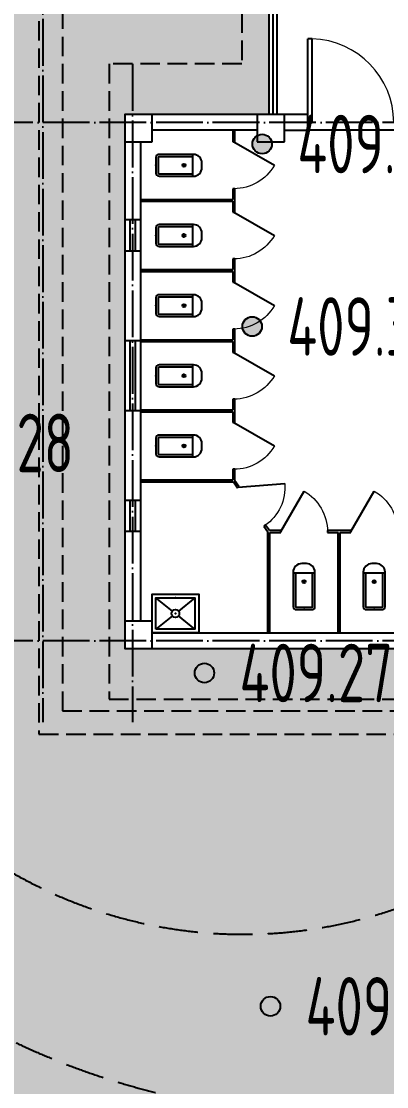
# Model space of a CAD drawing. Header units: millimetres. Extents: x 387826 to 388039216, y 3325062 to 3325368396.
# Drawn here: x 387573745 to 387578432, y 3324880601 to 3324894269 of the extents above; entities that cross this region are included whole.
import ezdxf
from ezdxf.enums import TextEntityAlignment as Align

# ---------------------------------------------------------------- set-up
doc = ezdxf.new("R2010")
doc.units = ezdxf.units.MM
doc.header["$LTSCALE"] = 1000
doc.header["$MEASUREMENT"] = 0
for name, pattern in [('000-Earth-MSCQ（不打印）$0$DASH', [0.35, 0.25, -0.1]), ('000-Earth-MSCQ（不打印）$0$DOTE', [2.42, 2, -0.2, 0.02, -0.2]), ('DASH', [0.35, 0.25, -0.1]), ('DOTE', [2.42, 2, -0.2, 0.02, -0.2])]:
    doc.linetypes.add(name, pattern=pattern)
for name, color, linetype in [('0 Plan-Building', 8, 'Continuous'), ('0 Plan-Building Line 1', 6, 'Continuous'), ('0 Plan-Building Line 2', 214, 'DASH'), ('0 Plan-Building 散水', 8, 'Continuous'), ('0 Plan-Building 轴线', 8, 'Continuous'), ('0 Plan-Green C2', 75, 'DASH'), ('0 Plan-Green Hatch', 76, 'Continuous'), ('0-SITE', 7, 'Continuous'), ('000-Earth-MSCQ（不打印）$0$0 Plan-Building', 8, 'Continuous'), ('000-Earth-MSCQ（不打印）$0$0 Plan-Building Line 1', 6, 'Continuous'), ('000-Earth-MSCQ（不打印）$0$0 Plan-Building Line 2', 214, '000-Earth-MSCQ（不打印）$0$DASH'), ('000-Earth-MSCQ（不打印）$0$0 Plan-Building 散水', 8, 'Continuous'), ('000-Earth-MSCQ（不打印）$0$0 Plan-Building 轴线', 8, 'Continuous'), ('000-Earth-MSCQ（不打印）$0$GCD', 251, 'Continuous')]:
    doc.layers.add(name, color=color, linetype=linetype)
doc.styles.add('000-Earth-MSCQ（不打印）$0$HZ', font='gbenor.shx', dxfattribs={"width": 0.8, "bigfont": 'hztxt.shx'})

# ---------------------------------------------------------------- blocks, each defined once
blk = doc.blocks.new('$TCHSYS$APDOOR2D')
blk.add_line((0.5, 0), (0, 0.866))
at = {"lineweight": 13}
blk.add_arc((0.5, 0), 1, 120, 180, dxfattribs=at)
blk = doc.blocks.new('A$C4CC85829')
at = {"layer": '0 Plan-Building'}
for p, q in [((8800, 100), (4125, 100)), ((9150, 100), (8800, 100)), ((8800, 100), (8800, -250)), ((9150, -250), (9150, 100)), ((8800, -100), (4125, -100)), ((6388, -100), (6388, -1388)), ((6413, -100), (6388, -100)), ((6413, -100), (6413, -1388)), ((7288, -100), (7288, -1388)), ((7313, -100), (7288, -100)), ((7313, -100), (7313, -1396)), ((8250, -150), (8461, -319)), ((8539, -319), (8750, -150)), ((8800, -250), (9150, -250)), ((8950, -6400), (8950, -250)), ((9150, -6400), (9150, -250)), ((8250, -550), (8461, -381)), ((8539, -381), (8750, -550)), ((5840, -440), (5840, -870)), ((6050, -430), (5850, -430)), ((6060, -870), (6060, -440)), ((6740, -440), (6740, -870)), ((6950, -430), (6750, -430)), ((6960, -870), (6960, -440)), ((6090, -870), (5810, -870)), ((6990, -870), (6710, -870)), ((6388, -1388), (6250, -1388)), ((6250, -1388), (6250, -1413)), ((6250, -1413), (6400, -1413)), ((6400, -1413), (6550, -1413)), ((6550, -1388), (6413, -1388)), ((6550, -1413), (6550, -1388)), ((7288, -1388), (7150, -1388)), ((7150, -1388), (7150, -1413)), ((7150, -1413), (7293, -1413)), ((7293, -1413), (7343, -1484)), ((7364, -1470), (7313, -1396)), ((7343, -1484), (7364, -1470)), ((8950, -1400), (9150, -1400)), ((9017, -1800), (9017, -1400)), ((9083, -1800), (9083, -1400)), ((8950, -1800), (9150, -1800)), ((7705, -1963), (7685, -1978)), ((7685, -1978), (7737, -2054)), ((7757, -2038), (7705, -1963)), ((8950, -2038), (7757, -2038)), ((8950, -2063), (8950, -2038)), ((7737, -2054), (7737, -2200)), ((7762, -2200), (7762, -2063)), ((8950, -2063), (7762, -2063)), ((7737, -2200), (7762, -2200)), ((8280, -2640), (8280, -2360)), ((8710, -2390), (8280, -2390)), ((8720, -2600), (8720, -2400)), ((8280, -2610), (8710, -2610)), ((7762, -2800), (7737, -2800)), ((7737, -2800), (7737, -2950)), ((7762, -2938), (7762, -2800)), ((7737, -2950), (7737, -3100)), ((7762, -3100), (7762, -2963)), ((8950, -2963), (7762, -2963)), ((8950, -2938), (7762, -2938)), ((8950, -2963), (8950, -2938)), ((8950, -2950), (9150, -2950)), ((9017, -3850), (9017, -2950)), ((9083, -3850), (9083, -2950)), ((7737, -3100), (7762, -3100)), ((8280, -3540), (8280, -3260)), ((8710, -3290), (8280, -3290)), ((8720, -3500), (8720, -3300)), ((8280, -3510), (8710, -3510)), ((7737, -3700), (7737, -3850)), ((7762, -3700), (7737, -3700)), ((7762, -3838), (7762, -3700)), ((7737, -3850), (7737, -4000)), ((8950, -3838), (7762, -3838)), ((7762, -4000), (7762, -3863)), ((8950, -3863), (7762, -3863)), ((8950, -3863), (8950, -3838)), ((8950, -3850), (9150, -3850)), ((7737, -4000), (7762, -4000)), ((8280, -4440), (8280, -4160)), ((8710, -4190), (8280, -4190)), ((8720, -4400), (8720, -4200)), ((8280, -4410), (8710, -4410)), ((7762, -4600), (7737, -4600)), ((7737, -4600), (7737, -4750)), ((7762, -4738), (7762, -4600)), ((7737, -4750), (7737, -4900)), ((8950, -4738), (7762, -4738)), ((7762, -4900), (7762, -4763)), ((8950, -4763), (7762, -4763)), ((8950, -4763), (8950, -4738)), ((7737, -4900), (7762, -4900)), ((8950, -5000), (9150, -5000)), ((9017, -5400), (9017, -5000)), ((9083, -5400), (9083, -5000)), ((8280, -5340), (8280, -5060)), ((8710, -5090), (8280, -5090)), ((8720, -5300), (8720, -5100)), ((8280, -5310), (8710, -5310)), ((8950, -5400), (9150, -5400)), ((7762, -5500), (7737, -5500)), ((7737, -5500), (7737, -5650)), ((7762, -5638), (7762, -5500)), ((7737, -5650), (7737, -5800)), ((8950, -5638), (7762, -5638)), ((7762, -5800), (7762, -5663)), ((8950, -5663), (7762, -5663)), ((8950, -5663), (8950, -5638)), ((7737, -5800), (7762, -5800)), ((8280, -6240), (8280, -5960)), ((8710, -5990), (8280, -5990)), ((8720, -6200), (8720, -6000)), ((8280, -6210), (8710, -6210)), ((7450, -6400), (7100, -6400)), ((7100, -6400), (7100, -6750)), ((7450, -6750), (7450, -6400)), ((7762, -6400), (7737, -6400)), ((7737, -6400), (7737, -6550)), ((7762, -6550), (7762, -6400)), ((9150, -6400), (8800, -6400)), ((8800, -6400), (8800, -6750)), ((9150, -6750), (9150, -6400)), ((5700, -6550), (6800, -6550)), ((7100, -6550), (6800, -6550)), ((6800, -6550), (6800, -6750)), ((7450, -6550), (8800, -6550)), ((7737, -6550), (7762, -6550)), ((6800, -6650), (6745, -6650)), ((6745, -6650), (6745, -7722)), ((6800, -6650), (6800, -7722)), ((6800, -6750), (7100, -6750)), ((7100, -6750), (7450, -6750)), ((7450, -6750), (8800, -6750)), ((8800, -6750), (9150, -6750)), ((6745, -7722), (6800, -7722))]:
    blk.add_line(p, q, dxfattribs=at)
for points in [[(8800, -100), (8800, -600), (8200, -600), (8200, -100)], [(8750, -150), (8750, -550), (8250, -550), (8250, -150)]]:
    blk.add_lwpolyline(points, close=True, dxfattribs=at)
for points in [[(6090, -440, 0.414214), (6050, -400), (5850, -400, 0.414214), (5810, -440), (5810, -880, 0.414214), (5920, -990), (5980, -990, 0.414214), (6090, -880)], [(6990, -440, 0.414214), (6950, -400), (6750, -400, 0.414214), (6710, -440), (6710, -880, 0.414214), (6820, -990), (6880, -990, 0.414214), (6990, -880)], [(8710, -2640, 0.414214), (8750, -2600), (8750, -2400, 0.414214), (8710, -2360), (8270, -2360, 0.414214), (8160, -2470), (8160, -2530, 0.414214), (8270, -2640)], [(8710, -3540, 0.414214), (8750, -3500), (8750, -3300, 0.414214), (8710, -3260), (8270, -3260, 0.414214), (8160, -3370), (8160, -3430, 0.414214), (8270, -3540)], [(8710, -4440, 0.414214), (8750, -4400), (8750, -4200, 0.414214), (8710, -4160), (8270, -4160, 0.414214), (8160, -4270), (8160, -4330, 0.414214), (8270, -4440)], [(8710, -5340, 0.414214), (8750, -5300), (8750, -5100, 0.414214), (8710, -5060), (8270, -5060, 0.414214), (8160, -5170), (8160, -5230, 0.414214), (8270, -5340)], [(8710, -6240, 0.414214), (8750, -6200), (8750, -6000, 0.414214), (8710, -5960), (8270, -5960, 0.414214), (8160, -6070), (8160, -6130, 0.414214), (8270, -6240)]]:
    blk.add_lwpolyline(points, format="xyb", close=True, dxfattribs=at)
for points in [[(7200, -9750), (7200, -6750)], [(7250, -9750), (7250, -6750)], [(7300, -9750), (7300, -6750)]]:
    blk.add_lwpolyline(points, dxfattribs=at)
for centre, radius in [((8500, -350), 50), ((5950, -759), 20), ((6850, -759), 20), ((8391, -2500), 20), ((8391, -3400), 20), ((8391, -4300), 20), ((8391, -5200), 20), ((8391, -6100), 20)]:
    blk.add_circle(centre, radius, dxfattribs=at)
for centre, start, end in [((5850, -440), 90, 180), ((6050, -440), 0, 90), ((6750, -440), 90, 180), ((6950, -440), 0, 90), ((8710, -2400), 0, 90), ((8710, -2600), 270, 0), ((8710, -3300), 0, 90), ((8710, -3500), 270, 0), ((8710, -4200), 0, 90), ((8710, -4400), 270, 0), ((8710, -5100), 0, 90), ((8710, -5300), 270, 0), ((8710, -6000), 0, 90), ((8710, -6200), 270, 0)]:
    blk.add_arc(centre, 10, start, end, dxfattribs=at)
at = {"layer": '0 Plan-Building', "lineweight": 13}
blk.add_arc((6772, -6650), 1072, 180, 268.5307, dxfattribs=at)
at = {"layer": '0 Plan-Building'}
for p in [(5950, -400), (6850, -400), (8500, -350), (8500, -550), (5950, -759), (6850, -759), (8391, -2500), (8750, -2500), (8391, -3400), (8750, -3400), (8391, -4300), (8750, -4300), (8391, -5200), (8750, -5200), (8391, -6100), (8750, -6100)]:
    blk.add_point(p, dxfattribs=at)
at = {"layer": '0 Plan-Building Line 1', "ltscale": 10}
blk.add_lwpolyline([(7100, -13850), (10300, -13850), (10300, -9750), (7300, -9750), (7300, -6750), (9150, -6750), (9150, 100), (-100, 100), (-100, -6750), (450, -6750), (451, -9706, 1.152458), (686, -9961), (800, -9961), (800, -9950), (7100, -9950)], format="xyb", close=True, dxfattribs=at)
at = {"layer": '0 Plan-Building Line 2'}
blk.add_lwpolyline([(6450, -14050), (10950, -14050), (10950, -9100), (7650, -9100), (7650, -7400), (9350, -7400), (9350, 750), (-300, 750), (-300, -7400), (100, -7400), (100, -9100), (100, -9100), (100, -13600), (6450, -13600)], close=True, dxfattribs=at)
at = {"layer": '0 Plan-Building 散水', "linetype": 'DASH'}
for points in [[(-1200, -14950), (11400, -14950), (11400, -8650), (10250, -8650), (10250, 1200), (-1200, 1200)], [(-900, -14650), (11100, -14650), (11100, -8950), (9950, -8950), (9950, -8400), (7800, -8400), (7800, -8100), (9950, -8100), (9950, 900), (-900, 900)]]:
    blk.add_lwpolyline(points, close=True, dxfattribs=at)
at = {"layer": '0 Plan-Building 轴线', "linetype": 'DOTE', "ltscale": 0.3}
for p, q in [((9050, -7400), (9050, 1043)), ((10200, -14512), (10200, 1043)), ((-563, 0), (11177, 0)), ((-563, -6650), (11177, -6650))]:
    blk.add_line(p, q, dxfattribs=at)
at = {"layer": '0 Plan-Building', "xscale": 600, "yscale": -600, "zscale": 600}
for p in [(5950, -1400), (6850, -1400)]:
    blk.add_blockref('$TCHSYS$APDOOR2D', p, dxfattribs=at)
at = {"layer": '0 Plan-Building', "xscale": -600, "yscale": 600, "zscale": -600}
for p, rotation in [((7524, -1724), 124.6948043840634), ((7750, -2500), 90), ((7750, -3400), 90), ((7750, -4300), 90), ((7750, -5200), 90), ((7750, -6100), 90)]:
    blk.add_blockref('$TCHSYS$APDOOR2D', p, dxfattribs=dict(at, rotation=rotation))
blk = doc.blocks.new('000-Earth-MSCQ（不打印）$0$gc200')
h = blk.add_hatch(color=256)
edge = h.paths.add_edge_path()
edge.add_arc((0, 0), 0.25, 0, 360)
blk.add_circle((0, 0), 0.25)
blk = doc.blocks.new('000-Earth-MSCQ（不打印）$0$$TCHSYS$APDOOR2D')
blk.add_line((0.5, 0), (0, 0.866))
at = {"lineweight": 13}
blk.add_arc((0.5, 0), 1, 120, 180, dxfattribs=at)
blk = doc.blocks.new('000-Earth-MSCQ（不打印）$0$A$C4CC85829')
at = {"layer": '000-Earth-MSCQ（不打印）$0$0 Plan-Building'}
for p, q in [((8800, 100), (4125, 100)), ((9150, 100), (8800, 100)), ((8800, 100), (8800, -250)), ((9150, -250), (9150, 100)), ((8800, -100), (4125, -100)), ((6388, -100), (6388, -1388)), ((6413, -100), (6388, -100)), ((6413, -100), (6413, -1388)), ((7288, -100), (7288, -1388)), ((7313, -100), (7288, -100)), ((7313, -100), (7313, -1396)), ((8250, -150), (8461, -319)), ((8539, -319), (8750, -150)), ((8800, -250), (9150, -250)), ((8950, -6400), (8950, -250)), ((9150, -6400), (9150, -250)), ((8250, -550), (8461, -381)), ((8539, -381), (8750, -550)), ((5840, -440, 0), (5840, -870, 0)), ((6050, -430, 0), (5850, -430, 0)), ((6060, -870, 0), (6060, -440, 0)), ((6740, -440, 0), (6740, -870, 0)), ((6950, -430, 0), (6750, -430, 0)), ((6960, -870, 0), (6960, -440, 0)), ((6090, -870, 0), (5810, -870, 0)), ((6990, -870, 0), (6710, -870, 0)), ((6388, -1388), (6250, -1388)), ((6250, -1388), (6250, -1413)), ((6250, -1413), (6400, -1413)), ((6400, -1413), (6550, -1413)), ((6550, -1388), (6413, -1388)), ((6550, -1413), (6550, -1388)), ((7288, -1388), (7150, -1388)), ((7150, -1388), (7150, -1413)), ((7150, -1413), (7293, -1413)), ((7293, -1413), (7343, -1484)), ((7364, -1470), (7313, -1396)), ((7343, -1484), (7364, -1470)), ((8950, -1400), (9150, -1400)), ((9017, -1800), (9017, -1400)), ((9083, -1800), (9083, -1400)), ((8950, -1800), (9150, -1800)), ((7705, -1963), (7685, -1978)), ((7685, -1978), (7737, -2054)), ((7757, -2038), (7705, -1963)), ((8950, -2038), (7757, -2038)), ((8950, -2063), (8950, -2038)), ((7737, -2054), (7737, -2200)), ((7762, -2200), (7762, -2063)), ((8950, -2063), (7762, -2063)), ((7737, -2200), (7762, -2200)), ((8280, -2640, 0), (8280, -2360, 0)), ((8710, -2390, 0), (8280, -2390, 0)), ((8720, -2600, 0), (8720, -2400, 0)), ((8280, -2610, 0), (8710, -2610, 0)), ((7762, -2800), (7737, -2800)), ((7737, -2800), (7737, -2950)), ((7762, -2938), (7762, -2800)), ((7737, -2950), (7737, -3100)), ((7762, -3100), (7762, -2963)), ((8950, -2963), (7762, -2963)), ((8950, -2938), (7762, -2938)), ((8950, -2963), (8950, -2938)), ((8950, -2950), (9150, -2950)), ((9017, -3850), (9017, -2950)), ((9083, -3850), (9083, -2950)), ((7737, -3100), (7762, -3100)), ((8280, -3540, 0), (8280, -3260, 0)), ((8710, -3290, 0), (8280, -3290, 0)), ((8720, -3500, 0), (8720, -3300, 0)), ((8280, -3510, 0), (8710, -3510, 0)), ((7737, -3700), (7737, -3850)), ((7762, -3700), (7737, -3700)), ((7762, -3838), (7762, -3700)), ((7737, -3850), (7737, -4000)), ((8950, -3838), (7762, -3838)), ((7762, -4000), (7762, -3863)), ((8950, -3863), (7762, -3863)), ((8950, -3863), (8950, -3838)), ((8950, -3850), (9150, -3850)), ((7737, -4000), (7762, -4000)), ((8280, -4440, 0), (8280, -4160, 0)), ((8710, -4190, 0), (8280, -4190, 0)), ((8720, -4400, 0), (8720, -4200, 0)), ((8280, -4410, 0), (8710, -4410, 0)), ((7762, -4600), (7737, -4600)), ((7737, -4600), (7737, -4750)), ((7762, -4738), (7762, -4600)), ((7737, -4750), (7737, -4900)), ((8950, -4738), (7762, -4738)), ((7762, -4900), (7762, -4763)), ((8950, -4763), (7762, -4763)), ((8950, -4763), (8950, -4738)), ((7737, -4900), (7762, -4900)), ((8950, -5000), (9150, -5000)), ((9017, -5400), (9017, -5000)), ((9083, -5400), (9083, -5000)), ((8280, -5340, 0), (8280, -5060, 0)), ((8710, -5090, 0), (8280, -5090, 0)), ((8720, -5300, 0), (8720, -5100, 0)), ((8280, -5310, 0), (8710, -5310, 0)), ((8950, -5400), (9150, -5400)), ((7762, -5500), (7737, -5500)), ((7737, -5500), (7737, -5650)), ((7762, -5638), (7762, -5500)), ((7737, -5650), (7737, -5800)), ((8950, -5638), (7762, -5638)), ((7762, -5800), (7762, -5663)), ((8950, -5663), (7762, -5663)), ((8950, -5663), (8950, -5638)), ((7737, -5800), (7762, -5800)), ((8280, -6240, 0), (8280, -5960, 0)), ((8710, -5990, 0), (8280, -5990, 0)), ((8720, -6200, 0), (8720, -6000, 0)), ((8280, -6210, 0), (8710, -6210, 0)), ((7450, -6400), (7100, -6400)), ((7100, -6400), (7100, -6750)), ((7450, -6750), (7450, -6400)), ((7762, -6400), (7737, -6400)), ((7737, -6400), (7737, -6550)), ((7762, -6550), (7762, -6400)), ((9150, -6400), (8800, -6400)), ((8800, -6400), (8800, -6750)), ((9150, -6750), (9150, -6400)), ((5700, -6550), (6800, -6550)), ((7100, -6550), (6800, -6550)), ((6800, -6550), (6800, -6750)), ((7450, -6550), (8800, -6550)), ((7737, -6550), (7762, -6550)), ((6800, -6650), (6745, -6650)), ((6745, -6650), (6745, -7722)), ((6800, -6650), (6800, -7722)), ((6800, -6750), (7100, -6750)), ((7100, -6750), (7450, -6750)), ((7450, -6750), (8800, -6750)), ((8800, -6750), (9150, -6750)), ((6745, -7722), (6800, -7722))]:
    blk.add_line(p, q, dxfattribs=at)
for points in [[(8800, -100), (8800, -600), (8200, -600), (8200, -100)], [(8750, -150), (8750, -550), (8250, -550), (8250, -150)]]:
    blk.add_lwpolyline(points, close=True, dxfattribs=at)
at = {"layer": '000-Earth-MSCQ（不打印）$0$0 Plan-Building', "elevation": 0}
for points in [[(6090, -440, 0.414214), (6050, -400), (5850, -400, 0.414214), (5810, -440), (5810, -880, 0.414214), (5920, -990), (5980, -990, 0.414214), (6090, -880)], [(6990, -440, 0.414214), (6950, -400), (6750, -400, 0.414214), (6710, -440), (6710, -880, 0.414214), (6820, -990), (6880, -990, 0.414214), (6990, -880)], [(8710, -2640, 0.414214), (8750, -2600), (8750, -2400, 0.414214), (8710, -2360), (8270, -2360, 0.414214), (8160, -2470), (8160, -2530, 0.414214), (8270, -2640)], [(8710, -3540, 0.414214), (8750, -3500), (8750, -3300, 0.414214), (8710, -3260), (8270, -3260, 0.414214), (8160, -3370), (8160, -3430, 0.414214), (8270, -3540)], [(8710, -4440, 0.414214), (8750, -4400), (8750, -4200, 0.414214), (8710, -4160), (8270, -4160, 0.414214), (8160, -4270), (8160, -4330, 0.414214), (8270, -4440)], [(8710, -5340, 0.414214), (8750, -5300), (8750, -5100, 0.414214), (8710, -5060), (8270, -5060, 0.414214), (8160, -5170), (8160, -5230, 0.414214), (8270, -5340)], [(8710, -6240, 0.414214), (8750, -6200), (8750, -6000, 0.414214), (8710, -5960), (8270, -5960, 0.414214), (8160, -6070), (8160, -6130, 0.414214), (8270, -6240)]]:
    blk.add_lwpolyline(points, format="xyb", close=True, dxfattribs=at)
at = {"layer": '000-Earth-MSCQ（不打印）$0$0 Plan-Building'}
for points in [[(7200, -9750), (7200, -6750)], [(7250, -9750), (7250, -6750)], [(7300, -9750), (7300, -6750)]]:
    blk.add_lwpolyline(points, dxfattribs=at)
for centre, radius in [((8500, -350), 50), ((5950, -759, 0), 20), ((6850, -759, 0), 20), ((8391, -2500, 0), 20), ((8391, -3400, 0), 20), ((8391, -4300, 0), 20), ((8391, -5200, 0), 20), ((8391, -6100, 0), 20)]:
    blk.add_circle(centre, radius, dxfattribs=at)
for centre, start, end in [((5850, -440, 0), 90, 180), ((6050, -440, 0), 0, 90), ((6750, -440, 0), 90, 180), ((6950, -440, 0), 0, 90), ((8710, -2400, 0), 0, 90), ((8710, -2600, 0), 270, 0), ((8710, -3300, 0), 0, 90), ((8710, -3500, 0), 270, 0), ((8710, -4200, 0), 0, 90), ((8710, -4400, 0), 270, 0), ((8710, -5100, 0), 0, 90), ((8710, -5300, 0), 270, 0), ((8710, -6000, 0), 0, 90), ((8710, -6200, 0), 270, 0)]:
    blk.add_arc(centre, 10, start, end, dxfattribs=at)
at = {"layer": '000-Earth-MSCQ（不打印）$0$0 Plan-Building', "lineweight": 13}
blk.add_arc((6772, -6650), 1072, 180, 268.5307, dxfattribs=at)
at = {"layer": '000-Earth-MSCQ（不打印）$0$0 Plan-Building'}
for p in [(5950, -400, 0), (6850, -400, 0), (8500, -350), (8500, -550), (5950, -759, 0), (6850, -759, 0), (8391, -2500, 0), (8750, -2500, 0), (8391, -3400, 0), (8750, -3400, 0), (8391, -4300, 0), (8750, -4300, 0), (8391, -5200, 0), (8750, -5200, 0), (8391, -6100, 0), (8750, -6100, 0)]:
    blk.add_point(p, dxfattribs=at)
at = {"layer": '000-Earth-MSCQ（不打印）$0$0 Plan-Building Line 1', "ltscale": 10}
blk.add_lwpolyline([(7100, -13850), (10300, -13850), (10300, -9750), (7300, -9750), (7300, -6750), (9150, -6750), (9150, 100), (-100, 100), (-100, -6750), (450, -6750), (451, -9706, 1.152458), (686, -9961), (800, -9961), (800, -9950), (7100, -9950)], format="xyb", close=True, dxfattribs=at)
at = {"layer": '000-Earth-MSCQ（不打印）$0$0 Plan-Building Line 2'}
blk.add_lwpolyline([(6450, -14050), (10950, -14050), (10950, -9100), (7650, -9100), (7650, -7400), (9350, -7400), (9350, 750), (-300, 750), (-300, -7400), (100, -7400), (100, -9100), (100, -9100), (100, -13600), (6450, -13600)], close=True, dxfattribs=at)
at = {"layer": '000-Earth-MSCQ（不打印）$0$0 Plan-Building 散水', "linetype": '000-Earth-MSCQ（不打印）$0$DASH'}
for points in [[(-1200, -14950), (11400, -14950), (11400, -8650), (10250, -8650), (10250, 1200), (-1200, 1200)], [(-900, -14650), (11100, -14650), (11100, -8950), (9950, -8950), (9950, -8400), (7800, -8400), (7800, -8100), (9950, -8100), (9950, 900), (-900, 900)]]:
    blk.add_lwpolyline(points, close=True, dxfattribs=at)
at = {"layer": '000-Earth-MSCQ（不打印）$0$0 Plan-Building 轴线', "linetype": '000-Earth-MSCQ（不打印）$0$DOTE', "ltscale": 0.3}
for p, q in [((9050, -7400), (9050, 1043)), ((10200, -14512), (10200, 1043)), ((-563, 0), (11177, 0)), ((-563, -6650), (11177, -6650))]:
    blk.add_line(p, q, dxfattribs=at)
at = {"layer": '000-Earth-MSCQ（不打印）$0$0 Plan-Building', "xscale": 600, "yscale": -600, "zscale": 600}
for p in [(5950, -1400), (6850, -1400)]:
    blk.add_blockref('000-Earth-MSCQ（不打印）$0$$TCHSYS$APDOOR2D', p, dxfattribs=at)
at = {"layer": '000-Earth-MSCQ（不打印）$0$0 Plan-Building', "xscale": -600, "yscale": 600, "zscale": -600}
for p, rotation in [((7524, -1724), 124.6948043840634), ((7750, -2500), 90), ((7750, -3400), 90), ((7750, -4300), 90), ((7750, -5200), 90), ((7750, -6100), 90)]:
    blk.add_blockref('000-Earth-MSCQ（不打印）$0$$TCHSYS$APDOOR2D', p, dxfattribs=dict(at, rotation=rotation))
blk = doc.blocks.new('000-Earth-MSCQ（不打印）')
at = {"layer": '000-Earth-MSCQ（不打印）$0$0 Plan-Building', "ltscale": 10, "rotation": 180}
blk.add_blockref('000-Earth-MSCQ（不打印）$0$A$C4CC85829', (387584222, 3324886322), dxfattribs=at)
at = {"layer": '000-Earth-MSCQ（不打印）$0$GCD', "linetype": 'Continuous'}
ref = blk.add_blockref('000-Earth-MSCQ（不打印）$0$gc200', (387576835, 3324892695), dxfattribs=dict(at, xscale=500, yscale=500, zscale=500))
ref.add_attrib('height', '409.33', dxfattribs={"linetype": 'Continuous', "height": 750, "style": '000-Earth-MSCQ（不打印）$0$HZ', "width": 0.8}).set_placement((387577285, 3324892695), align=Align.MIDDLE_LEFT)
ref = blk.add_blockref('000-Earth-MSCQ（不打印）$0$gc200', (387576706, 3324890354), dxfattribs=dict(at, xscale=500, yscale=500, zscale=500))
ref.add_attrib('height', '409.31', dxfattribs={"linetype": 'Continuous', "height": 750, "style": '000-Earth-MSCQ（不打印）$0$HZ', "width": 0.8}).set_placement((387577156, 3324890354), align=Align.MIDDLE_LEFT)
ref = blk.add_blockref('000-Earth-MSCQ（不打印）$0$gc200', (387571973, 3324888860), dxfattribs=dict(at, xscale=500, yscale=500, zscale=500))
ref.add_attrib('height', '409.28', dxfattribs={"linetype": 'Continuous', "height": 750, "style": '000-Earth-MSCQ（不打印）$0$HZ', "width": 0.8}).set_placement((387572423, 3324888860), align=Align.MIDDLE_LEFT)
ref = blk.add_blockref('000-Earth-MSCQ（不打印）$0$gc200', (387576094, 3324885909), dxfattribs=dict(at, xscale=500, yscale=500, zscale=500))
ref.add_attrib('height', '409.27', dxfattribs={"linetype": 'Continuous', "height": 750, "style": '000-Earth-MSCQ（不打印）$0$HZ', "width": 0.8}).set_placement((387576544, 3324885909), align=Align.MIDDLE_LEFT)
ref = blk.add_blockref('000-Earth-MSCQ（不打印）$0$gc200', (387576941, 3324881633), dxfattribs=dict(at, xscale=500, yscale=500, zscale=500))
ref.add_attrib('height', '409.06', dxfattribs={"linetype": 'Continuous', "height": 750, "style": '000-Earth-MSCQ（不打印）$0$HZ', "width": 0.8}).set_placement((387577391, 3324881633), align=Align.MIDDLE_LEFT)

msp = doc.modelspace()

# ---------------------------------------------------------------- hatches: boundary and pattern name
at = {"layer": '0 Plan-Green Hatch', "ltscale": 10}
h = msp.add_hatch(dxfattribs=at)
h.set_pattern_fill('GRASS', color=256, scale=400, double=1)
h.set_pattern_definition([(90, (387910883.6, 3325096422.7), (-798.2364, 798.2364), [211.6645, -1384.808]), (45, (387910883.6, 3325096422.7), (-798.237, 798.237), [211.6645, -917.213]), (135, (387910883.6, 3325096422.7), (-798.237, -798.237), [211.6645, -917.213])])
edge = h.paths.add_edge_path()
edge.add_line((387564087, 3324808679), (387562590, 3324819517))
edge.add_arc((387605680, 3324825470), 43500, 114.1135, 187.865, ccw=False)
edge.add_arc((387581781, 3324878865), 15000, 294.1135, 372.9095)
edge.add_line((387596401, 3324882216), (387591598, 3324881444))
edge.add_arc((387632666, 3324896181), 43631, 171.4451, 199.7405, ccw=False)
edge.add_line((387589520, 3324902672), (387585472, 3324902672))
edge.add_line((387585472, 3324902672), (387585472, 3324896072))
edge.add_line((387585472, 3324896072), (387583771, 3324896072))
edge.add_line((387583771, 3324896072), (387583772, 3324893072))
edge.add_line((387583772, 3324893072), (387584322, 3324893072))
edge.add_line((387584322, 3324893072), (387584322, 3324886222))
edge.add_line((387584322, 3324886222), (387575072, 3324886222))
edge.add_line((387575072, 3324886222), (387575072, 3324893072))
edge.add_line((387575072, 3324893072), (387576922, 3324893072))
edge.add_line((387576922, 3324893072), (387576922, 3324896072))
edge.add_line((387576922, 3324896072), (387573922, 3324896072))
edge.add_line((387573922, 3324896072), (387573922, 3324902672))
edge.add_line((387573922, 3324902672), (387563512, 3324902672))
edge.add_line((387563512, 3324902672), (387563512, 3324906272))
edge.add_line((387563512, 3324906272), (387558012, 3324906272))
edge.add_line((387558012, 3324906272), (387558012, 3324931572))
edge.add_line((387558012, 3324931572), (387563512, 3324931572))
edge.add_line((387563512, 3324931572), (387563512, 3324932400))
edge.add_line((387563512, 3324932400), (387563836, 3324932725))
edge.add_line((387563836, 3324932725), (387559942, 3324936609))
edge.add_line((387559942, 3324936609), (387565450, 3324942131))
edge.add_line((387565450, 3324942131), (387569344, 3324938247))
edge.add_line((387569344, 3324938247), (387569668, 3324938572))
edge.add_line((387569668, 3324938572), (387569853, 3324938572))
edge.add_line((387569853, 3324938572), (387569853, 3324944072))
edge.add_line((387569853, 3324944072), (387580153, 3324944072))
edge.add_line((387580153, 3324944072), (387580153, 3324938572))
edge.add_line((387580153, 3324938572), (387580503, 3324938572))
edge.add_arc((387564914, 3324960011), 26508, 306.0222, 323.9778)
edge.add_line((387586353, 3324944422), (387586353, 3324946072))
edge.add_line((387586353, 3324946072), (387565970, 3324946072))
edge.add_line((387565970, 3324946072), (387555981, 3324936059))
edge.add_line((387555981, 3324936059), (387556083, 3324865035))
edge.add_line((387556083, 3324865035), (387556223, 3324859820))
edge.add_line((387556223, 3324859820), (387559228, 3324808008))
edge.add_line((387559228, 3324808008), (387564087, 3324808679))

# ---------------------------------------------------------------- linework, layer by layer
at = {"layer": '0 Plan-Green C2', "ltscale": 2, "flags": 128}
for points in [[(387584010, 3324950094, -0.085161), (387572162, 3324949603, 0.05038), (387565283, 3324949794, 0.31345), (387560659, 3324946051, -0.105907), (387558286, 3324941644, 0.061514), (387555496, 3324937405, 0.143121), (387553699, 3324927231, -0.068973), (387553431, 3324917748, 0.125208), (387554310, 3324907194, 0.178049), (387557864, 3324902840, -0.110717), (387560425, 3324900434, 0.283798), (387565478, 3324898166, -0.493255), (387570482, 3324893165, 0.091737), (387570796, 3324887130, 0.465825), (387578961, 3324883046, -0.209201), (387584589, 3324883020, -0.209201)], [(387566694, 3324877845, -0.213328), (387563153, 3324883087, 0.026241), (387562144, 3324888482, -0.055856), (387561661, 3324892299, -0.30077), (387563461, 3324895106, -0.426789), (387567938, 3324893264, -0.134224), (387568333, 3324889579, 0.168676), (387569036, 3324885587, 0.104873), (387572020, 3324882166, 0.114979), (387575999, 3324880410, 0.144854), (387579515, 3324880767, -0.135424), (387583169, 3324881206, -0.336293), (387586218, 3324878077, -0.05633), (387586264, 3324873908, -0.546152), (387582675, 3324872087, -0.088506), (387581164, 3324873377, 0.244027), (387575010, 3324876013, -0.130858), (387566694, 3324877845, 2.527194)]]:
    msp.add_lwpolyline(points, format="xyb", dxfattribs=at)

# ---------------------------------------------------------------- block references
at = {"layer": '0 Plan-Building', "ltscale": 10, "rotation": 180}
msp.add_blockref('A$C4CC85829', (387584222, 3324886322), dxfattribs=at)
at = {"layer": '0-SITE', "ltscale": 10}
msp.add_blockref('000-Earth-MSCQ（不打印）', (0, 0), dxfattribs=at)

doc.saveas('drawing.dxf')
